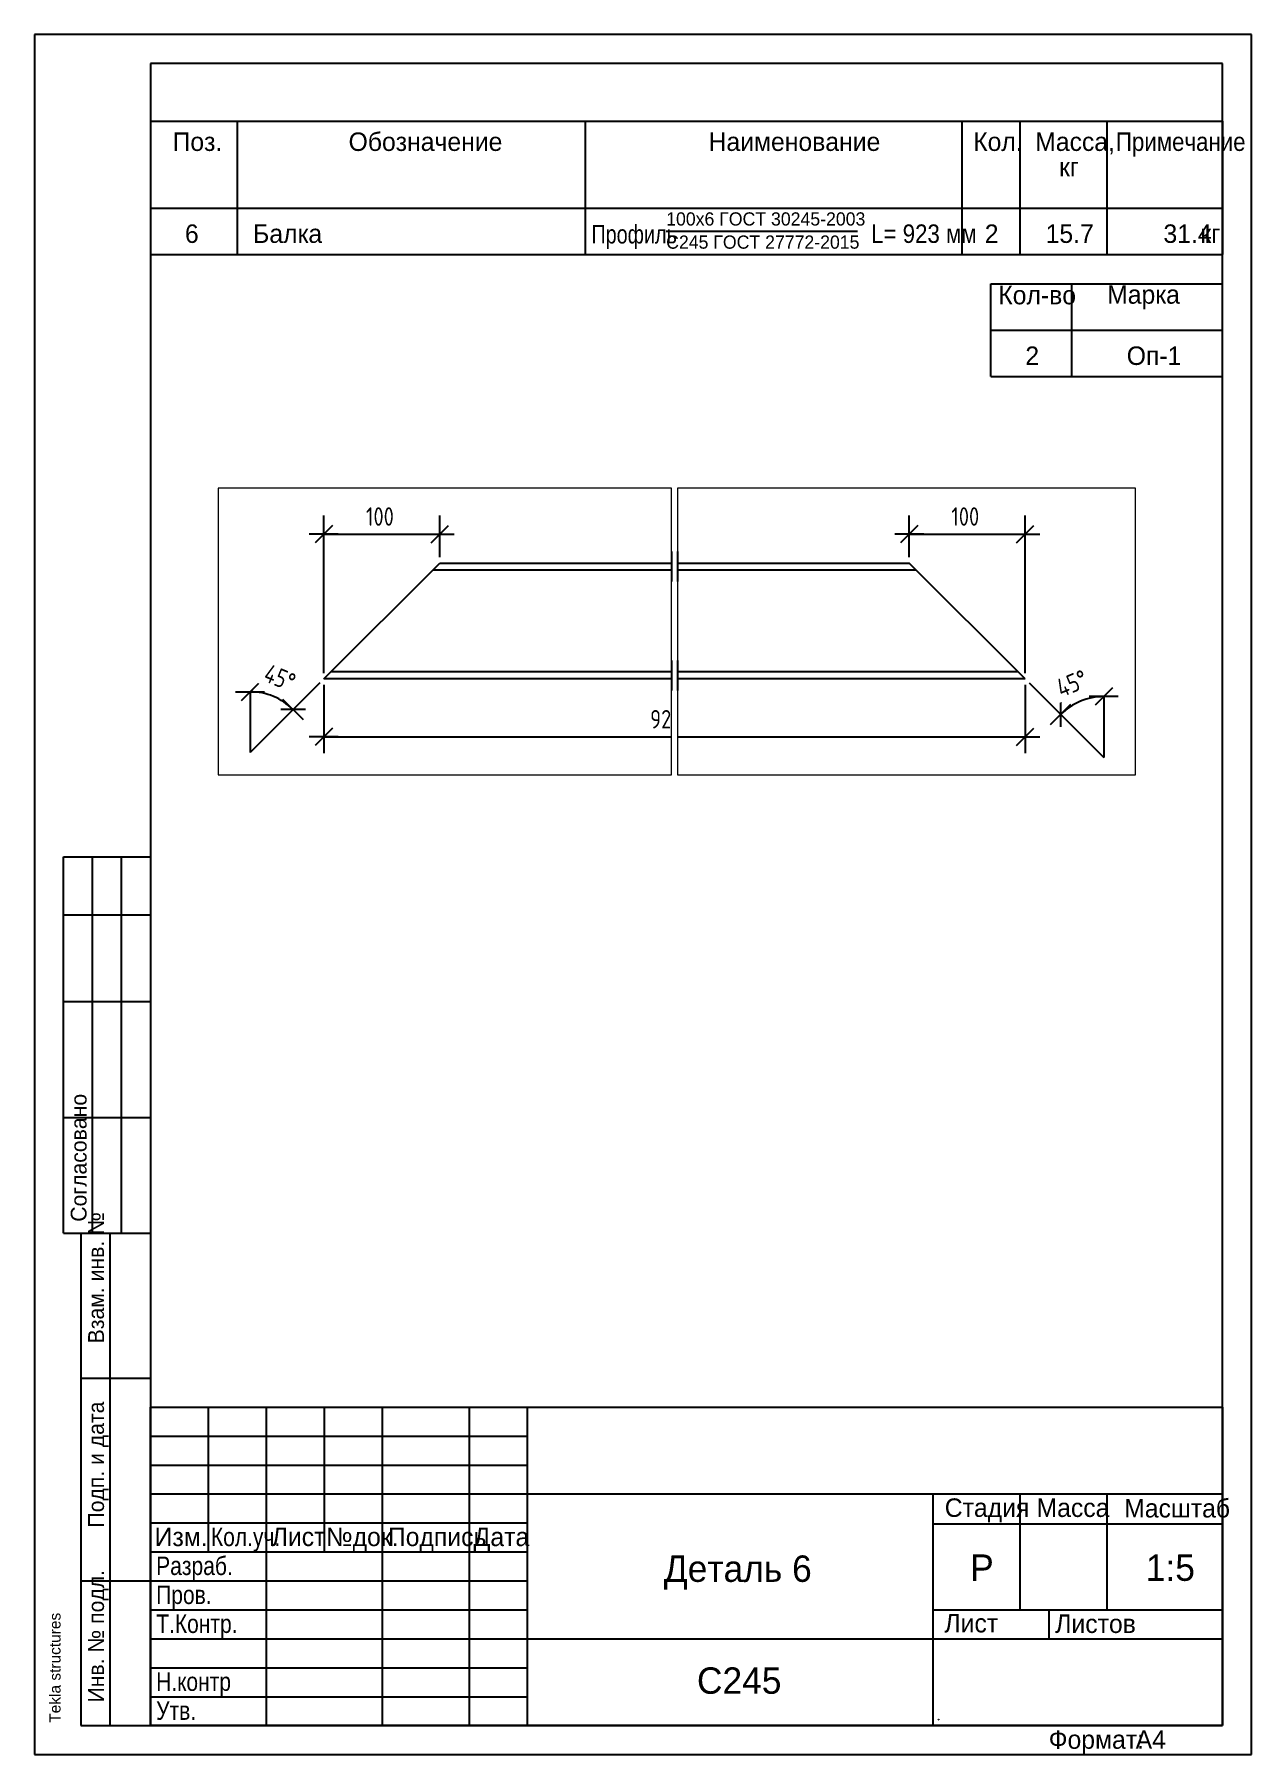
# Paper-space layout 'Layout1' of a CAD drawing. Header units: millimetres. Extents: x 0 to 210, y 0 to 297.
# The model-space entities are those that its viewports show. They can reach past a viewport. Long polylines and large blocks are cut down to what shows.
import ezdxf

# ---------------------------------------------------------------- set-up
doc = ezdxf.new("R2010")
doc.units = ezdxf.units.MM
for name, color, linetype in [('1', 7, 'Continuous'), ('11', 7, 'Continuous'), ('12', 7, 'Continuous'), ('19', 7, 'Continuous')]:
    doc.layers.add(name, color=color, linetype=linetype)
doc.layers.add('Viewport layer', color=7, linetype='Continuous', plot=False)
doc.styles.add('Arial', font='ARIAL.TTF', dxfattribs={"height": 0.2})
doc.styles.add('GOST type A', font='', dxfattribs={"height": 0.2})
doc.styles.add('GOST type A Tekla', font='TEKLA%20GOST%202.304-81%20TYPE%20A.TTF', dxfattribs={"height": 0.2})
doc.styles.get('GOST type A').set_extended_font_data('GOST type A')
picture_1 = doc.add_image_def('image1.png', size_in_pixel=(1, 1))

msp = doc.modelspace()

# ---------------------------------------------------------------- linework, layer by layer
at = {"layer": '1'}
for p, q in [((91.1, 82.8), (191.1, 182.8)), ((191.1, 182.8), (391.1, 182.8)), ((391.1, 192.8), (391.1, 166.8)), ((714.6, 192.8), (714.6, 166.8)), ((714.6, 182.8), (914.6, 182.8)), ((1014.6, 82.8), (914.6, 182.8)), ((391.1, 176.8), (185.1, 176.8)), ((920.6, 176.8), (714.6, 176.8)), ((97.4, 89.1), (97.7, 89.3)), ((97.7, 89.3), (97.8, 89.4)), ((97.8, 89.4), (98.3, 89.9)), ((98.3, 89.9), (98.9, 90.5)), ((98.9, 90.5), (99.4, 91.1)), ((99.4, 91.1), (99.6, 91.3)), ((391.1, 98.8), (391.1, 72.8)), ((714.6, 98.8), (714.6, 72.8)), ((1006.3, 91.1), (1006.1, 91.3)), ((1006.8, 90.5), (1006.3, 91.1)), ((1007.5, 89.9), (1006.8, 90.5)), ((1007.9, 89.4), (1007.5, 89.9)), ((1008, 89.3), (1007.9, 89.4)), ((1008.3, 89.1), (1008, 89.3)), ((391.1, 82.8), (91.1, 82.8)), ((97.1, 88.8), (97.2, 88.9)), ((391.1, 88.8), (97.1, 88.8)), ((97.2, 88.9), (97.4, 89.1)), ((1008.6, 88.8), (714.6, 88.8)), ((1014.6, 82.8), (714.6, 82.8)), ((1008.5, 88.9), (1008.3, 89.1)), ((1008.6, 88.8), (1008.5, 88.9))]:
    msp.add_line(p, q, dxfattribs=at)
at = {"layer": '19'}
for p, q in [((91.1, 87.8), (91.1, 223.8)), ((191.1, 187.8), (191.1, 223.8)), ((914.6, 187.8), (914.6, 223.8)), ((1014.6, 87.8), (1014.6, 223.8)), ((98.6, 215.3), (83.6, 200.3)), ((183.6, 200.3), (198.6, 215.3)), ((922.1, 215.3), (907.1, 200.3)), ((1007.1, 200.3), (1022.1, 215.3)), ((103.6, 207.8), (78.6, 207.8)), ((91.1, 207.8), (83.6, 207.8)), ((91.1, 207.8), (191.1, 207.8)), ((178.6, 207.8), (203.6, 207.8)), ((191.1, 207.8), (198.6, 207.8)), ((927.1, 207.8), (902.1, 207.8)), ((914.6, 207.8), (907.1, 207.8)), ((914.6, 207.8), (1014.6, 207.8)), ((1002.1, 207.8), (1027.1, 207.8)), ((1014.6, 207.8), (1022.1, 207.8)), ((20, 64.2), (35, 79.2)), ((87.6, 79.3), (64.6, 56.3)), ((91.1, 77.8), (91.1, 18.8)), ((1014.6, 77.8), (1014.6, 18.8)), ((1018.1, 79.3), (1045.3, 52.1)), ((1089.9, 75), (1074.9, 60)), ((15, 71.7), (40, 71.7)), ((27.5, 71.7), (27.5, 19.2)), ((73.5, 47.5), (55.8, 65.1)), ((1036.4, 43.3), (1054.1, 61)), ((1045.3, 41.5), (1045.3, 62.7)), ((1094.9, 67.5), (1069.9, 67.5)), ((1082.4, 67.5), (1082.4, 15)), ((64.6, 56.3), (27.5, 19.2)), ((75.2, 56.3), (54, 56.3)), ((1045.3, 52.1), (1082.4, 15)), ((103.6, 32.8), (78.6, 32.8)), ((98.6, 40.3), (83.6, 25.3)), ((91.1, 32.8), (83.6, 32.8)), ((91.1, 32.8), (1014.6, 32.8)), ((1002.1, 32.8), (1027.1, 32.8)), ((1007.1, 25.3), (1022.1, 40.3)), ((1014.6, 32.8), (1022.1, 32.8))]:
    msp.add_line(p, q, dxfattribs=at)
for centre, start, end in [((27.5, 19.2), 45, 90), ((1082.4, 15), 90, 135)]:
    msp.add_arc(centre, 52.5, start, end, dxfattribs=at)

# ---------------------------------------------------------------- next in the draw order: wipeouts: each hides what was drawn before it
for points in [[(158.3, 211.5), (158.3, 236), (124, 236), (124, 211.5)], [(981.8, 211.5), (981.8, 236), (947.4, 236), (947.4, 211.5)], [(66, 66.1), (75.4, 88.8), (42.8, 102.3), (33.5, 79.6)], [(1076.4, 75.4), (1067, 98.1), (1034.5, 84.6), (1043.9, 62)], [(736.7, 36.5), (736.7, 61), (369.1, 61), (369.1, 36.5)]]:
    msp.add_wipeout(points).dxf.layer = '19'

# ---------------------------------------------------------------- next in the draw order: texts
at = {"layer": '19', "style": 'GOST type A'}
for s, p in [('100', (127.5, 215)), ('100', (950.9, 215)), ('923.5', (372.6, 40))]:
    msp.add_text(s, height=15.95, dxfattribs=at).set_placement(p)
for rotation, p in [(-22.5001, (38, 81.5)), (22.5001, (1045.8, 66.5))]:
    msp.add_text('45°', height=15.95, rotation=rotation, dxfattribs=at).set_placement(p)

psp = doc.layouts.get("Layout1")

# ---------------------------------------------------------------- linework, layer by layer
at = {"layer": '11'}
for p, q in [((210, 297), (0, 297)), ((0, 297), (0, 0)), ((210, 0), (210, 297)), ((205, 292), (20, 292)), ((20, 292), (20, 5)), ((205, 5), (205, 292)), ((20, 5), (205, 5)), ((0, 0), (210, 0))]:
    psp.add_line(p, q, dxfattribs=at)
at = {"layer": '12'}
for p, q in [((20, 282), (20, 267)), ((20, 282), (205, 282)), ((35, 282), (35, 267)), ((95, 282), (95, 267)), ((160, 282), (160, 267)), ((170, 282), (170, 267)), ((185, 282), (185, 267)), ((205, 282), (205, 267)), ((20, 267), (205, 267)), ((20, 267), (20, 259)), ((35, 267), (35, 259)), ((95, 267), (95, 259)), ((160, 267), (160, 259)), ((170, 267), (170, 259)), ((185, 267), (185, 259)), ((205, 267), (205, 259)), ((109, 263), (142, 263)), ((20, 259), (205, 259)), ((165, 245.93), (165, 253.93)), ((165, 253.93), (205, 253.93)), ((179, 245.93), (179, 253.93)), ((205, 245.93), (205, 253.93)), ((165, 245.93), (205, 245.93)), ((165, 237.93), (165, 245.93)), ((179, 237.93), (179, 245.93)), ((205, 237.93), (205, 245.93)), ((165, 237.93), (205, 237.93)), ((5, 90), (5, 155)), ((5, 155), (20, 155)), ((10, 90), (10, 155)), ((15, 90), (15, 155)), ((20, 155), (20, 5)), ((5, 145), (20, 145)), ((5, 130), (20, 130)), ((5, 110), (20, 110)), ((5, 90), (20, 90)), ((8, 90), (8, 5)), ((13, 90), (13, 5)), ((8, 65), (20, 65)), ((20, 5), (20, 60)), ((20, 60), (205, 60)), ((30, 60), (30, 35)), ((40, 60), (40, 5)), ((50, 60), (50, 35)), ((60, 60), (60, 5)), ((75, 60), (75, 5)), ((85, 60), (85, 5)), ((205, 60), (205, 5)), ((20, 55), (85, 55)), ((20, 50), (85, 50)), ((20, 45), (85, 45)), ((85, 45), (205, 45)), ((155, 45), (155, 5)), ((170, 45), (170, 25)), ((185, 45), (185, 25)), ((20, 40), (85, 40)), ((155, 39.87), (205, 39.87)), ((20, 35), (85, 35)), ((8, 30), (20, 30)), ((20, 30), (85, 30)), ((20, 25), (85, 25)), ((155, 25), (205, 25)), ((175, 25), (175, 20)), ((20, 20), (85, 20)), ((85, 20), (205, 20)), ((20, 15), (85, 15)), ((20, 10), (85, 10)), ((8, 5), (20, 5)), ((205, 5), (20, 5))]:
    psp.add_line(p, q, dxfattribs=at)

# ---------------------------------------------------------------- texts
at = {"layer": '11', "style": 'Arial'}
psp.add_text('Tekla structures', height=1.9102, rotation=90, dxfattribs=at).set_placement((4.5, 5.5))
at = {"layer": '12', "style": 'GOST type A Tekla'}
for s, height, p in [('Поз.', 3.192, (23.83, 276.88)), ('Обозначение', 3.192, (54.2, 276.88)), ('Наименование', 3.192, (116.31, 276.88)), ('Кол.', 3.192, (161.97, 276.88)), ('Масса, ', 3.192, (172.67, 276.88)), ('кг', 3.192, (176.78, 272.5)), ('100х6 ГОСТ 30245-2003', 2.28, (109, 264)), ('6', 3.19, (25.97, 261)), ('Балка', 3.192, (37.73, 261)), ('C245 ГОСТ 27772-2015', 2.28, (109, 260)), ('2', 3.19, (163.97, 261)), ('15.7', 3.192, (174.47, 261)), ('31.4', 3.192, (194.8, 261)), ('кг', 3.192, (201.17, 261)), ('Кол-во', 3.192, (166.3, 250.4)), ('Марка', 3.192, (185.08, 250.5)), ('2', 3.19, (170.97, 239.93)), ('Оп-1', 3.192, (188.46, 239.93)), ('Стадия', 3.192, (157.06, 41.04)), ('Масса', 3.192, (172.9, 41.03)), ('Масштаб', 3.192, (188.02, 40.94)), ('Изм.', 3.192, (20.75, 36)), ('Лист', 3.192, (40.93, 36.01)), ('№док.', 3.192, (50.32, 36)), ('Подпись', 3.192, (60.99, 36)), ('Дата', 3.192, (75.78, 36)), ('Деталь 6', 4.56, (108.59, 29.82)), ('Р', 4.56, (161.45, 30)), ('1:5', 4.56, (191.75, 30)), ('Лист', 3.192, (157, 21.09)), ('Листов', 3.192, (176.12, 21)), ('C245', 4.56, (114.31, 10.5)), ('Формат:', 3.192, (175, 1)), ('A4', 3.192, (190, 1))]:
    psp.add_text(s, height=height, dxfattribs=at).set_placement(p)
for s, width, p in [('Примечание', 0.9, (186.6, 276.88)), ('Профиль', 0.8, (96.1, 260.9)), ('L= 923 мм', 0.9, (144.36, 261)), ('Кол.уч.', 0.85, (30.45, 36)), ('Разраб.', 0.85, (21, 31)), ('Пров.', 0.85, (21, 26)), ('Т.Контр.', 0.85, (21, 21)), ('Н.контр', 0.85, (21, 11)), ('Утв.', 0.85, (21, 6))]:
    psp.add_text(s, height=3.192, dxfattribs=dict(at, width=width)).set_placement(p)
for s, p in [('Согласовано', (9, 92)), ('Взам. инв. №', (12, 71)), ('Подп. и дата', (12, 39.2)), ('Инв. № подл.', (12, 9))]:
    psp.add_text(s, height=2.736, rotation=90, dxfattribs=at).set_placement(p)

# ---------------------------------------------------------------- pictures from other files: only their frames are drawn
at = {"layer": '12'}
image = psp.add_image(picture_1, insert=(156, 6), size_in_units=(0.0455, 0.0455), dxfattribs=at)
image.dxf.flags = 7

# ---------------------------------------------------------------- viewports
at = {"layer": 'Viewport layer', "view_target_point": (195.56, 123.77)}
psp.add_viewport(center=(70.82, 193.92), size=(78.22, 49.5081), view_center_point=(0, 0), view_height=247.5403, status=3, dxfattribs=at)
at = {"layer": 'Viewport layer', "view_target_point": (912.24, 123.77)}
psp.add_viewport(center=(150.47, 193.92), size=(79.06, 49.5081), view_center_point=(0, 0), view_height=247.5403, dxfattribs=at)

doc.saveas('drawing.dxf')
